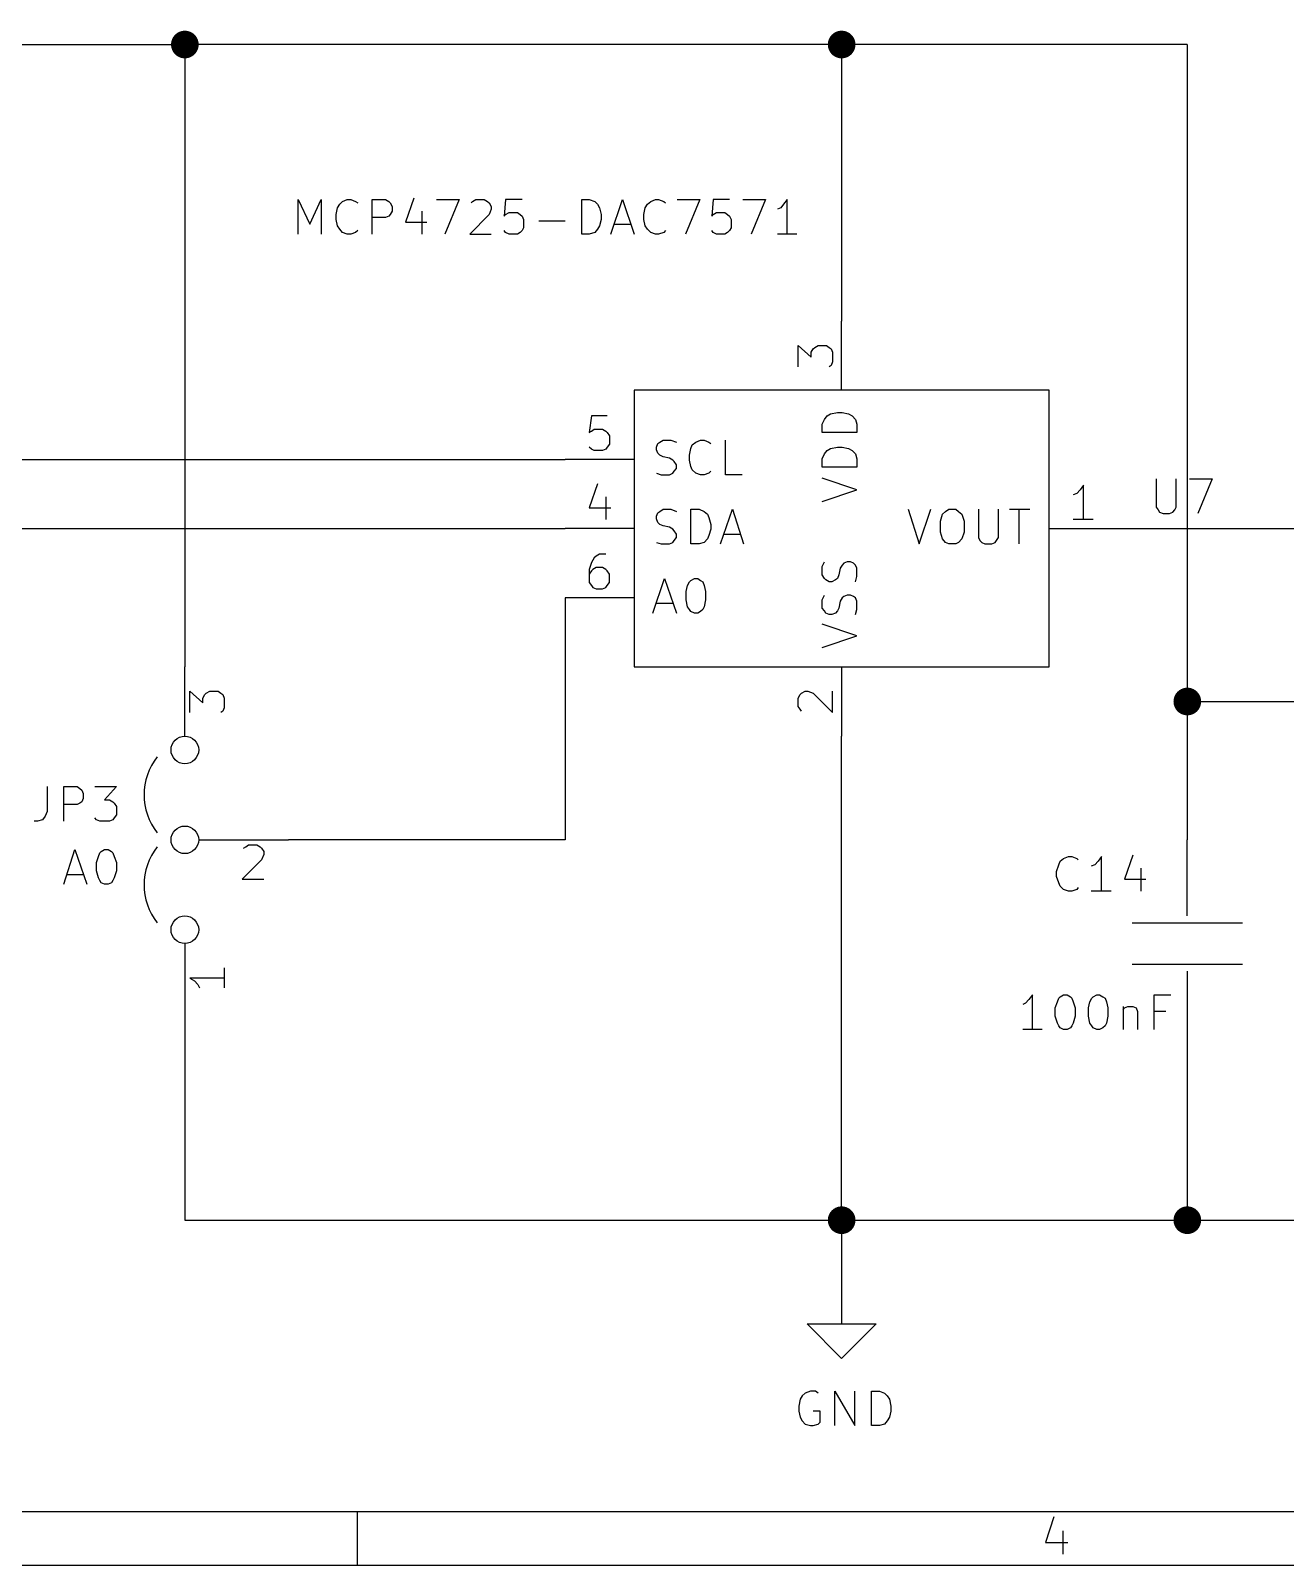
# Model space of a CAD drawing. Extents: x 10 to 410, y -287 to -10.
# Drawn here: x 148 to 194.1, y -287 to -230.6 of the extents above; entities that cross this region are included whole.
import ezdxf

# ---------------------------------------------------------------- set-up
doc = ezdxf.new("R2010")
doc.units = 0
doc.header["$MEASUREMENT"] = 0
for name, color, linetype in [('CYAN2', 4, 'CONTINUOUS'), ('GREEN2', 3, 'CONTINUOUS'), ('LYELLOW', 51, 'CONTINUOUS'), ('RED2', 1, 'CONTINUOUS')]:
    doc.layers.add(name, color=color, linetype=linetype)

msp = doc.modelspace()

# ---------------------------------------------------------------- linework, layer by layer
at = {"layer": 'CYAN2', "linetype": 'CONTINUOUS'}
for p, q in [((157.836, -238.1), (157.836, -236.83)), ((157.836, -236.83), (158.267, -237.744)), ((158.267, -237.744), (158.674, -236.83)), ((158.674, -236.83), (158.674, -238.1)), ((159.233, -237.388), (159.283, -237.134)), ((159.283, -237.134), (159.36, -237.007)), ((159.36, -237.007), (159.461, -236.906)), ((159.461, -236.906), (159.639, -236.83)), ((159.639, -236.83), (159.766, -236.83)), ((159.766, -236.83), (159.944, -236.906)), ((159.944, -236.906), (160.02, -236.957)), ((160.553, -238.1), (160.553, -236.83)), ((160.553, -236.83), (161.036, -236.83)), ((161.036, -236.83), (161.163, -236.906)), ((161.163, -236.906), (161.214, -236.957)), ((161.214, -236.957), (161.29, -237.084)), ((161.29, -237.261), (161.214, -237.388)), ((161.29, -237.084), (161.29, -237.261)), ((162.077, -236.779), (161.773, -237.668)), ((162.382, -237.261), (162.382, -238.1)), ((162.916, -236.83), (163.754, -236.83)), ((163.754, -236.83), (163.22, -238.1)), ((164.186, -236.957), (164.236, -236.906)), ((164.236, -236.906), (164.363, -236.83)), ((164.363, -236.83), (164.668, -236.83)), ((164.668, -236.83), (164.795, -236.906)), ((164.795, -236.906), (164.846, -236.957)), ((164.846, -236.957), (164.922, -237.084)), ((164.922, -237.185), (164.846, -237.388)), ((164.922, -237.084), (164.922, -237.185)), ((165.456, -236.83), (165.405, -237.439)), ((166.065, -236.83), (165.456, -236.83)), ((168.25, -238.1), (168.25, -236.83)), ((168.25, -236.83), (168.529, -236.83)), ((168.529, -236.83), (168.732, -236.906)), ((168.732, -236.906), (168.834, -237.007)), ((168.834, -237.007), (168.91, -237.134)), ((168.91, -237.134), (168.961, -237.388)), ((169.316, -238.1), (169.748, -236.83)), ((169.748, -236.83), (170.18, -238.1)), ((170.536, -237.388), (170.586, -237.134)), ((170.586, -237.134), (170.663, -237.007)), ((170.663, -237.007), (170.79, -236.906)), ((170.79, -236.906), (170.967, -236.83)), ((170.967, -236.83), (171.069, -236.83)), ((171.069, -236.83), (171.272, -236.906)), ((171.272, -236.906), (171.323, -236.957)), ((171.755, -236.83), (172.593, -236.83)), ((172.593, -236.83), (172.06, -238.1)), ((173.076, -236.83), (173.025, -237.439)), ((173.685, -236.83), (173.076, -236.83)), ((174.168, -236.83), (175.006, -236.83)), ((175.006, -236.83), (174.473, -238.1)), ((175.565, -237.134), (175.438, -237.185)), ((175.666, -237.007), (175.565, -237.134)), ((175.793, -236.83), (175.666, -237.007)), ((175.793, -238.1), (175.793, -236.83)), ((159.233, -237.566), (159.233, -237.388)), ((159.283, -237.795), (159.233, -237.566)), ((159.36, -237.922), (159.283, -237.795)), ((161.036, -237.49), (160.553, -237.49)), ((161.163, -237.439), (161.036, -237.49)), ((161.214, -237.388), (161.163, -237.439)), ((161.773, -237.668), (162.56, -237.668)), ((164.846, -237.388), (164.135, -238.1)), ((165.405, -237.439), (165.456, -237.388)), ((165.456, -237.388), (165.583, -237.312)), ((165.583, -237.312), (165.887, -237.312)), ((165.887, -237.312), (165.989, -237.388)), ((165.989, -237.388), (166.065, -237.439)), ((166.065, -237.439), (166.116, -237.566)), ((166.116, -237.566), (166.116, -237.871)), ((166.675, -237.617), (167.64, -237.617)), ((168.91, -237.795), (168.834, -237.922)), ((168.961, -237.566), (168.91, -237.795)), ((168.961, -237.388), (168.961, -237.566)), ((169.443, -237.744), (170.053, -237.744)), ((170.536, -237.566), (170.536, -237.388)), ((170.586, -237.795), (170.536, -237.566)), ((170.663, -237.922), (170.586, -237.795)), ((173.025, -237.439), (173.076, -237.388)), ((173.076, -237.388), (173.203, -237.312)), ((173.203, -237.312), (173.507, -237.312)), ((173.507, -237.312), (173.609, -237.388)), ((173.609, -237.388), (173.685, -237.439)), ((173.685, -237.439), (173.736, -237.566)), ((173.736, -237.566), (173.736, -237.871)), ((159.461, -238.049), (159.36, -237.922)), ((159.639, -238.1), (159.461, -238.049)), ((159.766, -238.1), (159.639, -238.1)), ((159.944, -238.049), (159.766, -238.1)), ((160.02, -237.973), (159.944, -238.049)), ((164.135, -238.1), (164.922, -238.1)), ((165.456, -238.049), (165.405, -237.973)), ((165.583, -238.1), (165.456, -238.049)), ((165.887, -238.1), (165.583, -238.1)), ((165.989, -238.049), (165.887, -238.1)), ((166.065, -237.973), (165.989, -238.049)), ((166.116, -237.871), (166.065, -237.973)), ((168.529, -238.1), (168.25, -238.1)), ((168.732, -238.049), (168.529, -238.1)), ((168.834, -237.922), (168.732, -238.049)), ((170.79, -238.049), (170.663, -237.922)), ((170.967, -238.1), (170.79, -238.049)), ((171.069, -238.1), (170.967, -238.1)), ((171.272, -238.049), (171.069, -238.1)), ((171.323, -237.973), (171.272, -238.049)), ((173.076, -238.049), (173.025, -237.973)), ((173.203, -238.1), (173.076, -238.049)), ((173.507, -238.1), (173.203, -238.1)), ((173.609, -238.049), (173.507, -238.1)), ((173.685, -237.973), (173.609, -238.049)), ((173.736, -237.871), (173.685, -237.973)), ((176.149, -238.1), (175.438, -238.1)), ((177.089, -245.085), (177.165, -244.907)), ((177.089, -245.389), (177.089, -245.085)), ((177.165, -244.907), (177.267, -244.78)), ((177.267, -244.78), (177.394, -244.704)), ((177.394, -244.704), (177.648, -244.653)), ((177.648, -244.653), (177.825, -244.653)), ((177.825, -244.653), (178.054, -244.704)), ((178.054, -244.704), (178.181, -244.78)), ((178.181, -244.78), (178.308, -244.907)), ((178.308, -244.907), (178.359, -245.085)), ((178.359, -245.085), (178.359, -245.389)), ((171.12, -245.745), (171.247, -245.669)), ((171.247, -245.669), (171.526, -245.669)), ((171.526, -245.669), (171.729, -245.745)), ((172.441, -245.745), (172.618, -245.669)), ((172.618, -245.669), (172.745, -245.669)), ((172.745, -245.669), (172.923, -245.745)), ((173.533, -246.939), (173.533, -245.669)), ((178.359, -245.389), (177.089, -245.389)), ((170.993, -245.923), (171.044, -245.796)), ((170.993, -246.024), (170.993, -245.923)), ((171.044, -246.151), (170.993, -246.024)), ((171.044, -245.796), (171.12, -245.745)), ((171.12, -246.228), (171.044, -246.151)), ((171.247, -246.278), (171.12, -246.228)), ((171.475, -246.329), (171.247, -246.278)), ((172.212, -246.228), (172.263, -245.974)), ((172.212, -246.405), (172.212, -246.228)), ((172.263, -245.974), (172.314, -245.847)), ((172.314, -245.847), (172.441, -245.745)), ((172.923, -245.745), (172.999, -245.796)), ((177.089, -246.355), (177.165, -246.177)), ((177.165, -246.177), (177.267, -246.05)), ((177.267, -246.05), (177.394, -245.974)), ((177.394, -245.974), (177.648, -245.923)), ((177.648, -245.923), (177.825, -245.923)), ((177.825, -245.923), (178.054, -245.974)), ((178.054, -245.974), (178.181, -246.05)), ((178.181, -246.05), (178.308, -246.177)), ((178.308, -246.177), (178.359, -246.355)), ((171.602, -246.405), (171.475, -246.329)), ((171.653, -246.456), (171.602, -246.405)), ((171.602, -246.888), (171.653, -246.812)), ((171.729, -246.583), (171.653, -246.456)), ((171.653, -246.812), (171.729, -246.71)), ((171.729, -246.71), (171.729, -246.583)), ((172.263, -246.634), (172.212, -246.405)), ((172.314, -246.761), (172.263, -246.634)), ((172.441, -246.888), (172.314, -246.761)), ((172.999, -246.812), (172.923, -246.888)), ((177.089, -246.659), (177.089, -246.355)), ((178.359, -246.659), (177.089, -246.659)), ((178.359, -246.355), (178.359, -246.659)), ((170.993, -246.888), (171.171, -246.939)), ((171.171, -246.939), (171.475, -246.939)), ((171.475, -246.939), (171.602, -246.888)), ((172.618, -246.939), (172.441, -246.888)), ((172.745, -246.939), (172.618, -246.939)), ((172.923, -246.888), (172.745, -246.939)), ((174.142, -246.939), (173.533, -246.939)), ((178.359, -247.498), (177.089, -247.066)), ((189.357, -247.091), (189.357, -248.133)), ((190.094, -248.133), (190.094, -247.091)), ((190.576, -247.091), (191.414, -247.091)), ((191.414, -247.091), (190.881, -248.361)), ((177.089, -247.929), (178.359, -247.498)), ((170.993, -248.463), (171.044, -248.336)), ((170.993, -248.564), (170.993, -248.463)), ((171.044, -248.336), (171.12, -248.285)), ((171.12, -248.285), (171.247, -248.209)), ((171.247, -248.209), (171.526, -248.209)), ((171.526, -248.209), (171.729, -248.285)), ((172.263, -249.479), (172.263, -248.209)), ((172.263, -248.209), (172.568, -248.209)), ((172.568, -248.209), (172.745, -248.285)), ((172.745, -248.285), (172.872, -248.387)), ((172.872, -248.387), (172.923, -248.514)), ((172.923, -248.514), (172.999, -248.768)), ((173.355, -249.479), (173.787, -248.209)), ((173.787, -248.209), (174.193, -249.479)), ((180.238, -248.209), (180.645, -249.479)), ((180.645, -249.479), (181.077, -248.209)), ((181.432, -248.641), (181.508, -248.387)), ((181.508, -248.387), (181.61, -248.285)), ((181.61, -248.285), (181.737, -248.209)), ((181.737, -248.209), (181.991, -248.209)), ((181.991, -248.209), (182.093, -248.285)), ((182.093, -248.285), (182.22, -248.387)), ((182.22, -248.387), (182.296, -248.641)), ((182.829, -248.209), (182.829, -249.25)), ((183.566, -249.25), (183.566, -248.209)), ((183.972, -248.209), (184.709, -248.209)), ((184.328, -249.479), (184.328, -248.209)), ((189.357, -248.133), (189.433, -248.234)), ((189.433, -248.234), (189.484, -248.31)), ((189.484, -248.31), (189.611, -248.361)), ((189.611, -248.361), (189.84, -248.361)), ((189.84, -248.361), (189.967, -248.31)), ((189.967, -248.31), (190.043, -248.234)), ((190.043, -248.234), (190.094, -248.133)), ((171.044, -248.691), (170.993, -248.564)), ((171.12, -248.768), (171.044, -248.691)), ((171.247, -248.818), (171.12, -248.768)), ((171.475, -248.869), (171.247, -248.818)), ((171.602, -248.945), (171.475, -248.869)), ((171.653, -248.996), (171.602, -248.945)), ((171.729, -249.123), (171.653, -248.996)), ((171.729, -249.25), (171.729, -249.123)), ((172.999, -248.945), (172.923, -249.174)), ((172.999, -248.768), (172.999, -248.945)), ((173.482, -249.123), (174.066, -249.123)), ((181.432, -249.047), (181.432, -248.641)), ((181.508, -249.301), (181.432, -249.047)), ((182.296, -249.047), (182.22, -249.301)), ((182.296, -248.641), (182.296, -249.047)), ((170.993, -249.428), (171.171, -249.479)), ((171.171, -249.479), (171.475, -249.479)), ((171.475, -249.479), (171.602, -249.428)), ((171.602, -249.428), (171.653, -249.352)), ((171.653, -249.352), (171.729, -249.25)), ((172.568, -249.479), (172.263, -249.479)), ((172.745, -249.428), (172.568, -249.479)), ((172.872, -249.301), (172.745, -249.428)), ((172.923, -249.174), (172.872, -249.301)), ((181.61, -249.428), (181.508, -249.301)), ((181.737, -249.479), (181.61, -249.428)), ((181.991, -249.479), (181.737, -249.479)), ((182.093, -249.428), (181.991, -249.479)), ((182.22, -249.301), (182.093, -249.428)), ((182.829, -249.25), (182.88, -249.352)), ((182.88, -249.352), (182.956, -249.428)), ((182.956, -249.428), (183.058, -249.479)), ((183.058, -249.479), (183.312, -249.479)), ((183.312, -249.479), (183.439, -249.428)), ((183.439, -249.428), (183.49, -249.352)), ((183.49, -249.352), (183.566, -249.25)), ((177.089, -250.317), (177.165, -250.139)), ((177.876, -250.19), (177.825, -250.266)), ((178.003, -250.139), (177.876, -250.19)), ((178.13, -250.139), (178.003, -250.139)), ((178.232, -250.19), (178.13, -250.139)), ((178.308, -250.266), (178.232, -250.19)), ((170.866, -252.019), (171.298, -250.749)), ((171.298, -250.749), (171.729, -252.019)), ((172.263, -250.825), (172.39, -250.749)), ((172.39, -250.749), (172.517, -250.749)), ((172.517, -250.749), (172.618, -250.825)), ((177.089, -250.622), (177.089, -250.317)), ((177.165, -250.749), (177.089, -250.622)), ((177.216, -250.8), (177.165, -250.749)), ((177.343, -250.876), (177.216, -250.8)), ((177.571, -250.8), (177.444, -250.876)), ((177.648, -250.749), (177.571, -250.8)), ((177.698, -250.622), (177.648, -250.749)), ((177.749, -250.368), (177.698, -250.622)), ((177.825, -250.266), (177.749, -250.368)), ((178.359, -250.368), (178.308, -250.266)), ((178.308, -250.876), (178.359, -250.673)), ((178.359, -250.673), (178.359, -250.368)), ((172.085, -251.231), (172.136, -251.003)), ((172.085, -251.536), (172.085, -251.231)), ((172.136, -251.003), (172.212, -250.876)), ((172.212, -250.876), (172.263, -250.825)), ((172.618, -250.825), (172.695, -250.876)), ((172.695, -250.876), (172.745, -251.003)), ((172.745, -251.003), (172.796, -251.231)), ((172.796, -251.231), (172.796, -251.536)), ((177.089, -251.536), (177.165, -251.358)), ((177.444, -250.876), (177.343, -250.876)), ((178.003, -251.358), (177.876, -251.409)), ((178.13, -251.358), (178.003, -251.358)), ((178.232, -251.409), (178.13, -251.358)), ((170.993, -251.663), (171.602, -251.663)), ((172.136, -251.79), (172.085, -251.536)), ((172.212, -251.892), (172.136, -251.79)), ((172.263, -251.968), (172.212, -251.892)), ((172.695, -251.892), (172.618, -251.968)), ((172.745, -251.79), (172.695, -251.892)), ((172.796, -251.536), (172.745, -251.79)), ((177.089, -251.841), (177.089, -251.536)), ((177.165, -251.943), (177.089, -251.841)), ((177.698, -251.841), (177.648, -251.943)), ((177.749, -251.587), (177.698, -251.841)), ((177.825, -251.46), (177.749, -251.587)), ((177.876, -251.409), (177.825, -251.46)), ((178.308, -251.46), (178.232, -251.409)), ((178.359, -251.587), (178.308, -251.46)), ((178.308, -252.07), (178.359, -251.892)), ((178.359, -251.892), (178.359, -251.587)), ((172.39, -252.019), (172.263, -251.968)), ((172.517, -252.019), (172.39, -252.019)), ((172.618, -251.968), (172.517, -252.019)), ((178.359, -252.857), (177.089, -252.425)), ((177.216, -252.019), (177.165, -251.943)), ((177.343, -252.07), (177.216, -252.019)), ((177.444, -252.07), (177.343, -252.07)), ((177.571, -252.019), (177.444, -252.07)), ((177.648, -251.943), (177.571, -252.019)), ((177.089, -253.289), (178.359, -252.857)), ((148.615, -258.394), (148.615, -259.309)), ((149.225, -259.664), (149.225, -258.394)), ((149.225, -258.394), (149.708, -258.394)), ((149.708, -258.394), (149.809, -258.47)), ((149.809, -258.47), (149.885, -258.521)), ((149.885, -258.521), (149.936, -258.648)), ((149.936, -258.648), (149.936, -258.826)), ((150.368, -258.394), (151.155, -258.394)), ((151.155, -258.394), (150.724, -258.877)), ((149.708, -259.055), (149.225, -259.055)), ((149.809, -259.004), (149.708, -259.055)), ((149.885, -258.953), (149.809, -259.004)), ((149.936, -258.826), (149.885, -258.953)), ((150.724, -258.877), (150.901, -258.877)), ((150.901, -258.877), (151.028, -258.953)), ((151.028, -258.953), (151.079, -259.004)), ((151.079, -259.004), (151.155, -259.131)), ((151.155, -259.131), (151.155, -259.436)), ((148.26, -259.664), (148.133, -259.664)), ((148.438, -259.613), (148.26, -259.664)), ((148.539, -259.486), (148.438, -259.613)), ((148.615, -259.309), (148.539, -259.486)), ((150.419, -259.613), (150.368, -259.537)), ((150.546, -259.664), (150.419, -259.613)), ((150.901, -259.664), (150.546, -259.664)), ((151.028, -259.613), (150.901, -259.664)), ((151.079, -259.537), (151.028, -259.613)), ((151.155, -259.436), (151.079, -259.537)), ((149.225, -261.976), (149.631, -260.706)), ((149.631, -260.706), (150.063, -261.976)), ((150.419, -261.188), (150.495, -260.96)), ((150.495, -260.96), (150.546, -260.833)), ((150.546, -260.833), (150.597, -260.782)), ((150.597, -260.782), (150.724, -260.706)), ((150.724, -260.706), (150.851, -260.706)), ((150.851, -260.706), (150.978, -260.782)), ((150.978, -260.782), (151.028, -260.833)), ((151.028, -260.833), (151.079, -260.96)), ((151.079, -260.96), (151.155, -261.188)), ((185.953, -261.036), (186.131, -260.96)), ((186.131, -260.96), (186.258, -260.96)), ((186.258, -260.96), (186.436, -261.036)), ((187.35, -260.96), (187.223, -261.137)), ((187.35, -262.23), (187.35, -260.96)), ((188.493, -260.909), (188.189, -261.798)), ((150.419, -261.493), (150.419, -261.188)), ((150.495, -261.747), (150.419, -261.493)), ((151.155, -261.493), (151.079, -261.747)), ((151.155, -261.188), (151.155, -261.493)), ((185.699, -261.518), (185.776, -261.264)), ((185.699, -261.696), (185.699, -261.518)), ((185.776, -261.264), (185.826, -261.137)), ((185.826, -261.137), (185.953, -261.036)), ((186.436, -261.036), (186.487, -261.087)), ((187.096, -261.264), (186.969, -261.315)), ((187.223, -261.137), (187.096, -261.264)), ((188.798, -261.391), (188.798, -262.23)), ((149.327, -261.62), (149.936, -261.62)), ((150.546, -261.849), (150.495, -261.747)), ((150.597, -261.925), (150.546, -261.849)), ((150.724, -261.976), (150.597, -261.925)), ((150.851, -261.976), (150.724, -261.976)), ((150.978, -261.925), (150.851, -261.976)), ((151.028, -261.849), (150.978, -261.925)), ((151.079, -261.747), (151.028, -261.849)), ((185.776, -261.925), (185.699, -261.696)), ((185.826, -262.052), (185.776, -261.925)), ((185.953, -262.179), (185.826, -262.052)), ((188.189, -261.798), (188.976, -261.798)), ((186.131, -262.23), (185.953, -262.179)), ((186.258, -262.23), (186.131, -262.23)), ((186.436, -262.179), (186.258, -262.23)), ((186.487, -262.103), (186.436, -262.179)), ((187.706, -262.23), (186.969, -262.23)), ((184.556, -266.344), (184.455, -266.395)), ((184.683, -266.217), (184.556, -266.344)), ((184.81, -266.04), (184.683, -266.217)), ((184.81, -267.31), (184.81, -266.04)), ((185.649, -266.522), (185.725, -266.294)), ((185.649, -266.827), (185.649, -266.522)), ((185.725, -266.294), (185.776, -266.167)), ((185.776, -266.167), (185.826, -266.116)), ((185.826, -266.116), (185.953, -266.04)), ((185.953, -266.04), (186.08, -266.04)), ((186.08, -266.04), (186.207, -266.116)), ((186.207, -266.116), (186.258, -266.167)), ((186.258, -266.167), (186.309, -266.294)), ((186.309, -266.294), (186.385, -266.522)), ((186.385, -266.522), (186.385, -266.827)), ((186.868, -266.522), (186.919, -266.294)), ((186.868, -266.827), (186.868, -266.522)), ((186.919, -266.294), (186.995, -266.167)), ((186.995, -266.167), (187.046, -266.116)), ((187.046, -266.116), (187.173, -266.04)), ((187.173, -266.04), (187.274, -266.04)), ((187.274, -266.04), (187.401, -266.116)), ((187.401, -266.116), (187.477, -266.167)), ((187.477, -266.167), (187.528, -266.294)), ((187.528, -266.294), (187.579, -266.522)), ((187.579, -266.522), (187.579, -266.827)), ((188.138, -266.471), (188.138, -267.31)), ((188.138, -266.598), (188.189, -266.522)), ((188.189, -266.522), (188.316, -266.471)), ((188.316, -266.471), (188.493, -266.471)), ((188.493, -266.471), (188.62, -266.522)), ((188.62, -266.522), (188.671, -266.649)), ((189.281, -267.31), (189.281, -266.04)), ((189.281, -266.04), (189.89, -266.04)), ((185.725, -267.081), (185.649, -266.827)), ((185.776, -267.183), (185.725, -267.081)), ((186.309, -267.081), (186.258, -267.183)), ((186.385, -266.827), (186.309, -267.081)), ((186.919, -267.081), (186.868, -266.827)), ((186.995, -267.183), (186.919, -267.081)), ((187.528, -267.081), (187.477, -267.183)), ((187.579, -266.827), (187.528, -267.081)), ((188.671, -266.649), (188.671, -267.31)), ((189.713, -266.649), (189.281, -266.649)), ((185.166, -267.31), (184.455, -267.31)), ((185.826, -267.259), (185.776, -267.183)), ((185.953, -267.31), (185.826, -267.259)), ((186.08, -267.31), (185.953, -267.31)), ((186.207, -267.259), (186.08, -267.31)), ((186.258, -267.183), (186.207, -267.259)), ((187.046, -267.259), (186.995, -267.183)), ((187.173, -267.31), (187.046, -267.259)), ((187.274, -267.31), (187.173, -267.31)), ((187.401, -267.259), (187.274, -267.31)), ((187.477, -267.183), (187.401, -267.259)), ((176.454, -280.67), (176.352, -280.772)), ((176.657, -280.594), (176.454, -280.67)), ((176.835, -280.594), (176.657, -280.594)), ((176.936, -280.67), (176.835, -280.594)), ((177.546, -281.864), (177.546, -280.594)), ((177.546, -280.594), (178.283, -281.864)), ((178.283, -281.864), (178.283, -280.594)), ((178.892, -281.864), (178.892, -280.594)), ((178.892, -280.594), (179.197, -280.594)), ((179.197, -280.594), (179.375, -280.67)), ((179.375, -280.67), (179.476, -280.772)), ((176.276, -280.899), (176.225, -281.153)), ((176.225, -281.153), (176.225, -281.33)), ((176.352, -280.772), (176.276, -280.899)), ((179.476, -280.772), (179.553, -280.899)), ((179.553, -280.899), (179.603, -281.153)), ((179.603, -281.153), (179.603, -281.33)), ((176.225, -281.33), (176.276, -281.559)), ((176.276, -281.559), (176.352, -281.686)), ((176.352, -281.686), (176.454, -281.813)), ((176.454, -281.813), (176.657, -281.864)), ((177.013, -281.33), (176.759, -281.33)), ((176.759, -281.864), (176.936, -281.813)), ((176.936, -281.813), (177.013, -281.737)), ((177.013, -281.737), (177.013, -281.33)), ((179.375, -281.813), (179.197, -281.864)), ((179.476, -281.686), (179.375, -281.813)), ((179.553, -281.559), (179.476, -281.686)), ((179.603, -281.33), (179.553, -281.559)), ((176.657, -281.864), (176.759, -281.864)), ((179.197, -281.864), (178.892, -281.864))]:
    msp.add_line(p, q, dxfattribs=at)
at = {"layer": 'GREEN2', "linetype": 'CONTINUOUS'}
for p, q in [((133.35, -231.14), (153.67, -231.14)), ((177.8, -231.14), (153.67, -231.14)), ((153.67, -231.14), (153.67, -254)), ((190.5, -231.14), (177.8, -231.14)), ((177.8, -231.14), (177.8, -241.3)), ((190.5, -231.14), (190.5, -255.27)), ((144.78, -246.38), (167.64, -246.38)), ((144.78, -248.92), (167.64, -248.92)), ((187.96, -248.92), (195.58, -248.92)), ((167.64, -251.46), (167.64, -260.35)), ((190.5, -255.27), (199.39, -255.27)), ((190.5, -255.27), (190.5, -260.35)), ((177.8, -274.32), (177.8, -256.54)), ((167.64, -260.35), (157.48, -260.35)), ((153.67, -266.7), (153.67, -274.32)), ((190.5, -267.97), (190.5, -274.32)), ((153.67, -274.32), (177.8, -274.32)), ((177.8, -274.32), (177.8, -276.86)), ((177.8, -274.32), (190.5, -274.32)), ((190.5, -274.32), (199.39, -274.32))]:
    msp.add_line(p, q, dxfattribs=at)
at = {"layer": 'GREEN2', "const_width": 0.508}
for points in [[(153.416, -231.14, 1), (153.924, -231.14, 1)], [(177.546, -231.14, 1), (178.054, -231.14, 1)], [(190.246, -255.27, 1), (190.754, -255.27, 1)], [(177.546, -274.32, 1), (178.054, -274.32, 1)], [(190.246, -274.32, 1), (190.754, -274.32, 1)]]:
    msp.add_lwpolyline(points, format="xyb", close=True, dxfattribs=at)
at = {"layer": 'LYELLOW', "linetype": 'CONTINUOUS'}
for p, q in [((170.18, -243.84), (170.18, -254)), ((185.42, -243.84), (170.18, -243.84)), ((185.42, -254), (185.42, -243.84)), ((170.18, -254), (185.42, -254))]:
    msp.add_line(p, q, dxfattribs=at)
at = {"layer": 'RED2', "linetype": 'CONTINUOUS'}
for p, q in [((177.8, -243.84), (177.8, -241.3)), ((176.2, -242.976), (176.2, -242.189)), ((176.2, -242.189), (176.682, -242.621)), ((176.682, -242.443), (176.759, -242.316)), ((176.759, -242.316), (176.809, -242.265)), ((176.809, -242.265), (176.936, -242.189)), ((176.936, -242.189), (177.241, -242.189)), ((177.241, -242.189), (177.343, -242.265)), ((177.343, -242.265), (177.419, -242.316)), ((177.419, -242.316), (177.47, -242.443)), ((176.682, -242.621), (176.682, -242.443)), ((177.47, -242.799), (177.419, -242.926)), ((177.47, -242.443), (177.47, -242.799)), ((177.419, -242.926), (177.343, -242.976)), ((170.18, -243.84), (170.18, -254)), ((185.42, -243.84), (170.18, -243.84)), ((185.42, -254), (185.42, -243.84)), ((168.605, -244.78), (168.529, -245.389)), ((169.189, -244.78), (168.605, -244.78)), ((168.529, -245.389), (168.605, -245.339)), ((168.605, -245.339), (168.707, -245.262)), ((168.707, -245.262), (169.012, -245.262)), ((169.012, -245.262), (169.139, -245.339)), ((169.139, -245.339), (169.189, -245.389)), ((169.189, -245.389), (169.266, -245.516)), ((169.266, -245.516), (169.266, -245.821)), ((168.605, -245.999), (168.529, -245.923)), ((168.707, -246.05), (168.605, -245.999)), ((169.012, -246.05), (168.707, -246.05)), ((169.139, -245.999), (169.012, -246.05)), ((169.189, -245.923), (169.139, -245.999)), ((169.266, -245.821), (169.189, -245.923)), ((170.18, -246.38), (167.64, -246.38)), ((168.834, -247.269), (168.529, -248.158)), ((186.69, -247.32), (186.563, -247.498)), ((186.69, -248.59), (186.69, -247.32)), ((169.139, -247.752), (169.139, -248.59)), ((186.436, -247.625), (186.309, -247.675)), ((186.563, -247.498), (186.436, -247.625)), ((168.529, -248.158), (169.316, -248.158)), ((170.18, -248.92), (167.64, -248.92)), ((185.42, -248.92), (187.96, -248.92)), ((187.046, -248.59), (186.309, -248.59)), ((168.605, -250.165), (168.529, -250.419)), ((168.707, -249.987), (168.605, -250.165)), ((168.783, -249.936), (168.707, -249.987)), ((168.91, -249.86), (168.783, -249.936)), ((169.139, -249.86), (168.91, -249.86)), ((168.529, -250.419), (168.529, -250.901)), ((168.605, -250.469), (168.529, -250.596)), ((168.656, -250.419), (168.605, -250.469)), ((168.783, -250.342), (168.656, -250.419)), ((169.012, -250.342), (168.783, -250.342)), ((169.139, -250.419), (169.012, -250.342)), ((169.189, -250.469), (169.139, -250.419)), ((169.266, -250.596), (169.189, -250.469)), ((169.266, -250.901), (169.266, -250.596)), ((168.529, -250.901), (168.605, -251.003)), ((168.605, -251.003), (168.656, -251.079)), ((168.656, -251.079), (168.783, -251.13)), ((168.783, -251.13), (169.012, -251.13)), ((169.012, -251.13), (169.139, -251.079)), ((169.139, -251.079), (169.189, -251.003)), ((169.189, -251.003), (169.266, -250.901)), ((170.18, -251.46), (167.64, -251.46)), ((153.67, -256.54), (153.67, -254)), ((170.18, -254), (185.42, -254)), ((177.8, -254), (177.8, -256.54)), ((153.848, -255.676), (153.848, -254.889)), ((153.848, -254.889), (154.33, -255.321)), ((154.33, -255.143), (154.407, -255.016)), ((154.33, -255.321), (154.33, -255.143)), ((154.407, -255.016), (154.457, -254.965)), ((154.457, -254.965), (154.584, -254.889)), ((154.584, -254.889), (154.889, -254.889)), ((154.889, -254.889), (154.991, -254.965)), ((154.991, -254.965), (155.067, -255.016)), ((155.067, -255.016), (155.118, -255.143)), ((155.118, -255.143), (155.118, -255.499)), ((176.2, -255.143), (176.276, -255.016)), ((176.2, -255.448), (176.2, -255.143)), ((176.276, -255.016), (176.327, -254.965)), ((176.327, -254.965), (176.454, -254.889)), ((176.454, -254.889), (176.555, -254.889)), ((176.555, -254.889), (176.759, -254.965)), ((176.759, -254.965), (177.47, -255.676)), ((177.47, -255.676), (177.47, -254.889)), ((155.067, -255.626), (154.991, -255.676)), ((155.118, -255.499), (155.067, -255.626)), ((176.276, -255.549), (176.2, -255.448)), ((176.327, -255.626), (176.276, -255.549)), ((154.178, -260.35), (154.94, -260.35)), ((154.94, -260.35), (157.48, -260.35)), ((190.5, -263.144), (190.5, -260.35)), ((155.829, -260.655), (155.905, -260.604)), ((155.905, -260.604), (156.007, -260.528)), ((156.007, -260.528), (156.312, -260.528)), ((156.312, -260.528), (156.439, -260.604)), ((156.439, -260.604), (156.489, -260.655)), ((156.489, -260.655), (156.566, -260.782)), ((156.566, -260.883), (156.489, -261.087)), ((156.566, -260.782), (156.566, -260.883)), ((156.489, -261.087), (155.778, -261.798)), ((155.778, -261.798), (156.566, -261.798)), ((188.468, -263.398), (192.532, -263.398)), ((153.67, -264.16), (153.67, -266.7)), ((155.118, -265.43), (153.848, -265.43)), ((153.848, -265.43), (154.026, -265.532)), ((155.118, -265.049), (155.118, -265.786)), ((188.468, -264.922), (192.532, -264.922)), ((190.5, -265.176), (190.5, -267.97)), ((154.026, -265.532), (154.153, -265.659)), ((154.153, -265.659), (154.203, -265.786)), ((177.8, -276.86), (177.8, -278.13)), ((177.8, -279.4), (176.53, -278.13)), ((176.53, -278.13), (177.8, -278.13)), ((177.8, -278.13), (179.07, -278.13)), ((179.07, -278.13), (177.8, -279.4)), ((11.9888, -285.013), (408, -285.013)), ((159.995, -285.013), (159.995, -286.995)), ((185.598, -285.217), (185.293, -286.156)), ((185.928, -285.725), (185.928, -286.588)), ((185.293, -286.156), (186.106, -286.156)), ((10.0076, -286.995), (409.981, -286.995))]:
    msp.add_line(p, q, dxfattribs=at)
at = {"layer": 'RED2'}
for centre in [(153.67, -257.048), (153.67, -260.35), (153.67, -263.652)]:
    msp.add_circle(centre, 0.508, dxfattribs=at)
for centre in [(154.432, -258.699), (154.432, -262.001)]:
    msp.add_arc(centre, 2.2606, -218.2, -141.8, dxfattribs=at)

doc.saveas('drawing.dxf')
